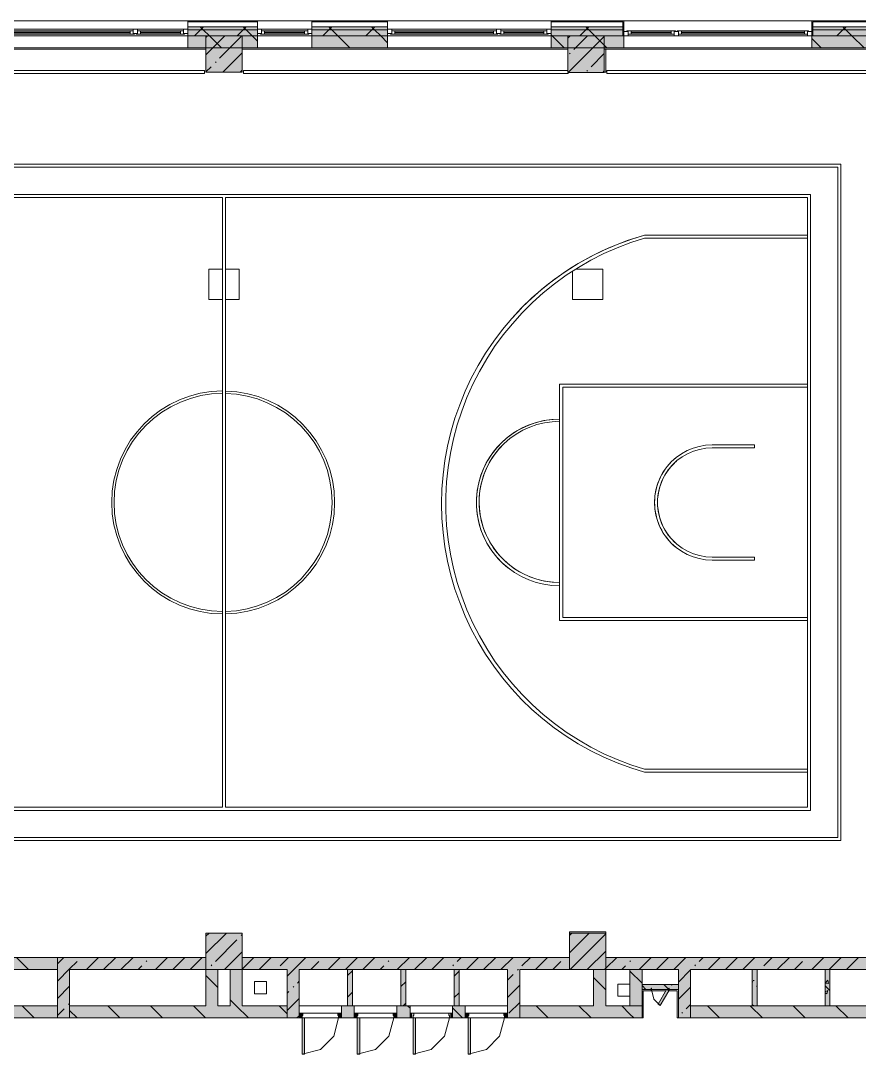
# Model space of a CAD drawing. Header units: millimetres. Extents: x -3817 to 677485, y -22715 to 103890.
# Drawn here: x 10123.5 to 10232.5, y -19522.8 to -19388.5 of the extents above; entities that cross this region are included whole.
import ezdxf

# ---------------------------------------------------------------- set-up
doc = ezdxf.new("R2010")
doc.units = ezdxf.units.MM
doc.layers.add('PDF _Геометрия', color=7, linetype='Continuous', true_color=0x1d1d1d)
doc.layers.add('PDF _Сплошная заливка', color=7, linetype='Continuous', true_color=0xffffff)

msp = doc.modelspace()

# ---------------------------------------------------------------- hatches: boundary and pattern name
at = {"layer": 'PDF _Сплошная заливка', "transparency": 33554559}
h = msp.add_hatch(color=256, dxfattribs=at)
h.paths.add_polyline_path([(10427.88, -19389.71), (10454.69, -19389.71), (10454.69, -19389.31), (10353.83, -19389.31), (10353.83, -19389.71), (10398.66, -19389.71)], flags=0)
h.paths.add_polyline_path([(10334.15, -19389.71), (10334.15, -19389.31), (10322.26, -19389.31), (10322.26, -19389.71), (10325.63, -19389.71)], flags=0)
h.paths.add_polyline_path([(10245.29, -19389.71), (10256.28, -19389.71), (10256.28, -19389.31), (10242.1, -19389.31), (10242.1, -19389.71)], flags=0)
h.paths.add_polyline_path([(10226.51, -19389.71), (10235.02, -19389.71), (10235.02, -19389.31), (10226.51, -19389.31)], flags=0)
h.paths.add_polyline_path([(10267.2, -19389.71), (10305.72, -19389.71), (10305.72, -19389.31), (10263.36, -19389.31), (10263.36, -19389.71)], flags=0)
h.paths.add_polyline_path([(10171.24, -19389.71), (10171.24, -19389.31), (10161.4, -19389.31), (10161.4, -19389.71), (10164.95, -19389.71)], flags=0)
h.paths.add_polyline_path([(10154.31, -19389.71), (10154.31, -19389.31), (10145.26, -19389.31), (10145.26, -19389.71), (10150.35, -19389.71)], flags=0)
h.paths.add_polyline_path([(10192.5, -19389.71), (10201.79, -19389.71), (10201.79, -19389.31), (10192.5, -19389.31)], flags=0)
h.paths.add_polyline_path([(10095.24, -19389.71), (10105.1, -19389.71), (10105.1, -19389.31), (10095.24, -19389.31)], flags=0)
h.paths.add_polyline_path([(10070.83, -19389.71), (10070.83, -19389.31), (10051.95, -19389.31), (10051.95, -19389.71), (10062.71, -19389.71)], flags=0)
h.paths.add_polyline_path([(10112.19, -19389.71), (10120.85, -19389.71), (10120.85, -19389.31), (10112.19, -19389.31)], flags=0)
h = msp.add_hatch(color=256, dxfattribs=at)
h.paths.add_polyline_path([(10453.91, -19390.49), (10453.91, -19389.71), (10353.83, -19389.71), (10353.83, -19390.49), (10427.88, -19390.49)], flags=0)
h.paths.add_polyline_path([(10267.2, -19390.49), (10305.72, -19390.49), (10305.72, -19389.71), (10263.36, -19389.71), (10263.36, -19390.49)], flags=0)
h.paths.add_polyline_path([(10334.15, -19390.49), (10334.15, -19389.71), (10322.26, -19389.71), (10322.26, -19390.49), (10329.42, -19390.49)], flags=0)
h.paths.add_polyline_path([(10242.1, -19390.49), (10256.28, -19390.49), (10256.28, -19389.71), (10242.1, -19389.71)], flags=0)
h.paths.add_polyline_path([(10235.02, -19390.49), (10235.02, -19389.71), (10226.51, -19389.71), (10226.51, -19390.49), (10232.62, -19390.49)], flags=0)
h.paths.add_polyline_path([(10194.17, -19390.49), (10201.79, -19390.49), (10201.79, -19389.71), (10192.5, -19389.71), (10192.5, -19390.49)], flags=0)
h.paths.add_polyline_path([(10145.26, -19390.49), (10154.31, -19390.49), (10154.31, -19389.71), (10145.26, -19389.71)], flags=0)
h.paths.add_polyline_path([(10120.85, -19390.49), (10120.85, -19389.71), (10112.19, -19389.71), (10112.19, -19390.49), (10117.74, -19390.49)], flags=0)
h.paths.add_polyline_path([(10161.4, -19390.49), (10171.24, -19390.49), (10171.24, -19389.71), (10161.4, -19389.71)], flags=0)
h.paths.add_polyline_path([(10105.1, -19390.49), (10105.1, -19389.71), (10095.24, -19389.71), (10095.24, -19390.49)], flags=0)
h.paths.add_polyline_path([(10070.83, -19390.49), (10070.83, -19389.71), (10052.35, -19389.71), (10052.35, -19390.49), (10062.71, -19390.49)], flags=0)
h = msp.add_hatch(color=256, dxfattribs=at)
h.paths.add_polyline_path([(10322.26, -19392.07), (10325.49, -19392.07), (10325.49, -19390.49), (10322.26, -19390.49), (10322.26, -19390.66)], flags=0)
h.paths.add_polyline_path([(10332.1, -19392.07), (10334.15, -19392.07), (10334.15, -19390.49), (10329.42, -19390.49), (10329.42, -19392.07)], flags=0)
h.paths.add_polyline_path([(10384.15, -19392.07), (10384.15, -19390.49), (10360.13, -19390.49), (10360.13, -19392.07), (10384.06, -19392.07)], flags=0)
h.paths.add_polyline_path([(10353.83, -19392.07), (10356.19, -19392.07), (10356.19, -19390.49), (10353.83, -19390.49), (10353.83, -19390.66)], flags=0)
h.paths.add_polyline_path([(10274.51, -19392.07), (10274.78, -19392.07), (10274.78, -19390.49), (10263.36, -19390.49), (10263.36, -19392.07), (10267.2, -19392.07)], flags=0)
h.paths.add_polyline_path([(10278.72, -19392.07), (10300.21, -19392.07), (10300.21, -19390.49), (10278.72, -19390.49), (10278.72, -19390.66)], flags=0)
h.paths.add_polyline_path([(10235.02, -19392.07), (10235.02, -19390.49), (10226.36, -19390.49), (10226.36, -19392.07), (10228.76, -19392.07)], flags=0)
h.paths.add_polyline_path([(10304.15, -19392.07), (10305.72, -19392.07), (10305.72, -19390.49), (10304.15, -19390.49), (10304.15, -19390.66)], flags=0)
h.paths.add_polyline_path([(10246.83, -19392.07), (10256.28, -19392.07), (10256.28, -19390.49), (10246.83, -19390.49), (10246.83, -19390.66)], flags=0)
h.paths.add_polyline_path([(10120.85, -19392.07), (10120.85, -19390.49), (10117.74, -19390.49), (10117.74, -19392.07)], flags=0)
h.paths.add_polyline_path([(10145.26, -19392.07), (10154.31, -19392.07), (10154.31, -19390.49), (10145.26, -19390.49), (10145.26, -19390.66)], flags=0)
h.paths.add_polyline_path([(10164.95, -19392.07), (10171.24, -19392.07), (10171.24, -19390.49), (10161.4, -19390.49), (10161.4, -19392.07)], flags=0)
h.paths.add_polyline_path([(10192.5, -19392.07), (10201.95, -19392.07), (10201.95, -19390.49), (10192.5, -19390.49), (10192.5, -19390.66)], flags=0)
for points in [[(10147.62, -19395.22), (10152.34, -19395.22), (10152.34, -19390.49), (10147.62, -19390.49), (10147.62, -19390.66)], [(10194.66, -19395.24), (10199.39, -19395.24), (10199.39, -19390.51), (10194.66, -19390.51), (10194.66, -19390.66)], [(10128.33, -19518.05), (10129.9, -19518.05), (10129.9, -19510.18), (10128.33, -19510.18), (10128.33, -19516.47)], [(10147.62, -19511.75), (10147.62, -19510.18), (10129.9, -19510.18), (10129.9, -19511.75), (10135.74, -19511.75)], [(10150.77, -19516.47), (10152.34, -19516.47), (10152.34, -19511.75), (10150.77, -19511.75), (10150.77, -19513.93)], [(10158.17, -19518.05), (10159.74, -19518.05), (10159.74, -19511.75), (10158.17, -19511.75), (10158.17, -19517.42)], [(10209.03, -19514.35), (10209.03, -19513.72), (10204.31, -19513.72), (10204.31, -19514.35), (10208.78, -19514.35)]]:
    msp.add_hatch(color=256, dxfattribs=at).paths.add_polyline_path(points)
h = msp.add_hatch(color=256, dxfattribs=at)
h.paths.add_polyline_path([(10099.22, -19511.75), (10100.38, -19511.75), (10100.38, -19510.18), (10089.83, -19510.18), (10089.83, -19511.75), (10094.87, -19511.75)], flags=0)
h.paths.add_polyline_path([(10121.13, -19511.75), (10128.33, -19511.75), (10128.33, -19510.18), (10105.1, -19510.18), (10105.1, -19511.75), (10113.83, -19511.75)], flags=0)
h.paths.add_polyline_path([(10057.86, -19511.75), (10076.91, -19511.75), (10076.91, -19510.18), (10057.86, -19510.18)], flags=0)
h = msp.add_hatch(color=256, dxfattribs=at)
h.paths.add_polyline_path([(10219.27, -19511.75), (10242.1, -19511.75), (10242.1, -19510.18), (10199.59, -19510.18), (10199.59, -19511.75), (10218.64, -19511.75)], flags=0)
h.paths.add_polyline_path([(10186.83, -19511.75), (10194.86, -19511.75), (10194.86, -19510.18), (10152.34, -19510.18), (10152.34, -19511.75), (10180.53, -19511.75)], flags=0)
h = msp.add_hatch(color=256, dxfattribs=at)
h.paths.add_polyline_path([(10202.74, -19518.05), (10202.74, -19516.47), (10188.41, -19516.47), (10188.41, -19518.05), (10194.17, -19518.05)], flags=0)
h.paths.add_polyline_path([(10128.33, -19518.05), (10128.33, -19516.47), (10093.3, -19516.47), (10093.3, -19518.05), (10106.53, -19518.05)], flags=0)
h.paths.add_polyline_path([(10174.15, -19518.05), (10174.15, -19516.47), (10172.42, -19516.47), (10172.42, -19518.05)], flags=0)
h.paths.add_polyline_path([(10129.9, -19518.05), (10158.17, -19518.05), (10158.17, -19516.47), (10129.9, -19516.47)], flags=0)
h.paths.add_polyline_path([(10179.67, -19518.05), (10181.32, -19518.05), (10181.32, -19516.47), (10179.67, -19516.47), (10179.67, -19517.42)], flags=0)
h.paths.add_polyline_path([(10165.26, -19518.05), (10166.91, -19518.05), (10166.91, -19516.47), (10165.26, -19516.47), (10165.26, -19517.42)], flags=0)
at = {"layer": 'PDF _Сплошная заливка', "true_color": 0xfbfbfb, "transparency": 33554559}
for points in [[(10172.26, -19518.05), (10172.42, -19518.05), (10172.42, -19517.42), (10172.22, -19517.42), (10172.22, -19518.05)], [(10179.56, -19518.05), (10179.67, -19518.05), (10179.67, -19517.42), (10179.47, -19517.42), (10179.47, -19518.05)]]:
    msp.add_hatch(color=7, dxfattribs=at).paths.add_polyline_path(points)
at = {"layer": 'PDF _Сплошная заливка', "true_color": 0xe2e2e2, "transparency": 33554559}
h = msp.add_hatch(color=254, dxfattribs=at)
h.paths.add_polyline_path([(10179.27, -19518.05), (10179.47, -19518.05), (10179.47, -19517.42), (10179.19, -19517.42), (10179.27, -19517.73)], flags=0)
h.paths.add_polyline_path([(10174.55, -19518.05), (10174.63, -19517.42), (10174.35, -19517.42), (10174.35, -19518.05)], flags=0)

# ---------------------------------------------------------------- linework, layer by layer
at = {"layer": 'PDF _Геометрия', "color": 7, "lineweight": 9}
for points in [[(10145.26, -19388.53), (10120.85, -19388.53), (10120.85, -19390.49), (10117.74, -19390.49), (10112.19, -19390.49), (10112.19, -19388.53), (10120.85, -19388.53), (10120.85, -19390.49), (10120.85, -19392.07), (10145.26, -19392.07), (10145.26, -19390.49)], [(10138.96, -19388.53), (10135.02, -19388.53)], [(10145.26, -19388.53), (10141.32, -19388.53)], [(10161.4, -19388.53), (10154.31, -19388.53), (10154.31, -19390.49), (10145.26, -19390.49), (10145.26, -19388.53), (10154.31, -19388.53), (10154.31, -19390.49), (10154.31, -19392.07), (10161.4, -19392.07), (10161.4, -19390.49), (10161.4, -19388.53), (10171.24, -19388.53), (10171.24, -19390.49), (10161.4, -19390.49)], [(10162.58, -19388.53), (10158.64, -19388.53)], [(10168.88, -19388.53), (10164.94, -19388.53)], [(10186.55, -19388.53), (10182.62, -19388.53)], [(10193.64, -19388.53), (10188.92, -19388.53)], [(10201.95, -19392.07), (10226.36, -19392.07), (10226.36, -19390.49), (10226.36, -19388.53), (10201.95, -19388.53), (10201.95, -19390.49), (10201.95, -19392.07), (10192.5, -19392.07), (10192.5, -19390.49), (10194.9, -19390.49), (10201.79, -19390.49), (10201.95, -19390.49)], [(10211.4, -19388.53), (10207.46, -19388.53)], [(10217.7, -19388.53), (10213.76, -19388.53)], [(10223.99, -19388.53), (10220.06, -19388.53)], [(10235.02, -19392.07), (10235.02, -19390.49), (10235.02, -19388.53), (10226.36, -19388.53), (10226.36, -19390.49), (10226.51, -19390.49), (10228.76, -19390.49), (10235.02, -19390.49), (10235.02, -19392.07), (10226.36, -19392.07), (10226.36, -19390.49), (10226.51, -19390.49), (10232.62, -19390.49), (10235.02, -19390.49), (10235.02, -19388.53), (10242.1, -19388.53), (10242.1, -19390.49), (10242.1, -19392.07)], [(10230.29, -19388.53), (10226.36, -19388.53)], [(10121.24, -19390.26), (10138.33, -19390.26), (10138.33, -19390.18), (10138.17, -19390.18), (10138.17, -19389.86), (10121.4, -19389.86), (10121.4, -19390.18), (10121.24, -19390.18)], [(10138.72, -19389.63), (10138.72, -19390.18), (10138.17, -19390.18), (10138.17, -19389.63)], [(10138.57, -19390.26), (10144.86, -19390.26), (10144.86, -19390.18), (10144.71, -19390.18), (10144.71, -19389.86), (10138.72, -19389.86), (10138.72, -19390.18), (10138.57, -19390.18)], [(10145.26, -19389.63), (10145.26, -19390.18), (10144.71, -19390.18), (10144.71, -19389.63)], [(10145.26, -19390.49), (10145.26, -19392.07), (10154.31, -19392.07), (10154.31, -19390.49)], [(10152.34, -19395.22), (10152.34, -19390.49), (10147.62, -19390.49), (10147.62, -19395.22)], [(10154.86, -19389.63), (10154.86, -19390.18), (10154.31, -19390.18), (10154.31, -19389.63)], [(10154.7, -19390.26), (10161, -19390.26), (10161, -19390.18), (10160.85, -19390.18), (10160.85, -19389.86), (10154.86, -19389.86), (10154.86, -19390.18), (10154.7, -19390.18)], [(10161.4, -19389.63), (10161.4, -19390.18), (10160.85, -19390.18), (10160.85, -19389.63)], [(10161.4, -19390.49), (10161.4, -19392.07), (10171.24, -19392.07), (10171.24, -19390.49)], [(10171.79, -19389.63), (10171.79, -19390.18), (10171.24, -19390.18), (10171.24, -19389.63)], [(10171.63, -19390.26), (10185.57, -19390.26), (10185.57, -19390.18), (10185.41, -19390.18), (10185.41, -19389.86), (10171.79, -19389.86), (10171.79, -19390.18), (10171.63, -19390.18)], [(10185.96, -19389.63), (10185.96, -19390.18), (10185.41, -19390.18), (10185.41, -19389.63)], [(10185.81, -19390.26), (10192.11, -19390.26), (10192.11, -19390.18), (10191.95, -19390.18), (10191.95, -19389.86), (10185.96, -19389.86), (10185.96, -19390.18), (10185.81, -19390.18)], [(10192.5, -19389.63), (10192.5, -19390.18), (10191.95, -19390.18), (10191.95, -19389.63)], [(10199.39, -19395.24), (10199.39, -19390.51), (10194.66, -19390.51), (10194.66, -19395.24)], [(10201.95, -19390.49), (10201.95, -19389.94), (10202.5, -19389.94), (10202.5, -19390.49)], [(10226.36, -19390.49), (10201.95, -19390.49)], [(10208.64, -19389.86), (10202.34, -19389.86), (10202.34, -19389.94), (10202.5, -19389.94), (10202.5, -19390.26), (10208.48, -19390.26), (10208.48, -19389.94), (10208.64, -19389.94)], [(10208.48, -19390.49), (10208.48, -19389.94), (10209.03, -19389.94), (10209.03, -19390.49)], [(10225.96, -19389.86), (10208.88, -19389.86), (10208.88, -19389.94), (10209.03, -19389.94), (10209.03, -19390.26), (10225.81, -19390.26), (10225.81, -19389.94), (10225.96, -19389.94)], [(10225.81, -19390.49), (10225.81, -19389.94), (10226.36, -19389.94), (10226.36, -19390.49)], [(10152.34, -19507.03), (10147.62, -19507.03), (10147.62, -19511.75), (10152.34, -19511.75)], [(10199.59, -19507.03), (10194.86, -19507.03), (10194.86, -19511.75), (10199.59, -19511.75)], [(10105.1, -19511.75), (10128.33, -19511.75), (10128.33, -19510.18), (10105.1, -19510.18)], [(10147.62, -19511.75), (10147.62, -19516.47), (10129.9, -19516.47), (10129.9, -19511.75)], [(10166.04, -19511.75), (10166.04, -19516.47), (10165.26, -19516.47), (10165.26, -19518.05), (10166.91, -19518.05), (10166.91, -19516.47), (10166.67, -19516.47), (10166.67, -19511.75)], [(10172.97, -19511.75), (10172.97, -19516.47), (10172.42, -19516.47), (10172.42, -19518.05), (10174.15, -19518.05), (10174.15, -19516.47), (10173.6, -19516.47), (10173.6, -19511.75)], [(10179.9, -19511.75), (10179.9, -19516.47), (10179.67, -19516.47), (10179.67, -19518.05), (10181.32, -19518.05), (10181.32, -19516.47), (10180.53, -19516.47), (10180.53, -19511.75)], [(10202.74, -19511.75), (10202.74, -19516.47), (10204.31, -19516.47), (10204.31, -19511.75)], [(10202.74, -19511.97), (10204.31, -19513.55)]]:
    msp.add_lwpolyline(points, close=True, dxfattribs=at)
for points in [[(10132.66, -19388.53), (10128.72, -19388.53), (10132.66, -19388.53)], [(10154.31, -19388.68), (10145.26, -19388.68)], [(10154.31, -19389.31), (10145.26, -19389.31)], [(10146.12, -19390.49), (10146.91, -19389.71), (10147.3, -19389.31)], [(10149.64, -19392.07), (10148.07, -19390.49), (10147.28, -19389.71), (10146.89, -19389.31)], [(10151.69, -19390.49), (10152.48, -19389.71), (10152.87, -19389.31)], [(10156.28, -19388.53), (10152.34, -19388.53), (10156.28, -19388.53)], [(10154.31, -19391.17), (10153.64, -19390.49), (10152.85, -19389.71), (10152.46, -19389.31)], [(10171.24, -19388.68), (10161.4, -19388.68)], [(10171.24, -19389.31), (10161.4, -19389.31)], [(10162.83, -19390.49), (10163.61, -19389.71), (10164.01, -19389.31)], [(10166.35, -19392.07), (10164.77, -19390.49), (10163.99, -19389.71), (10163.59, -19389.31)], [(10168.39, -19390.49), (10169.18, -19389.71), (10169.57, -19389.31)], [(10171.24, -19391.39), (10170.34, -19390.49), (10169.55, -19389.71), (10169.16, -19389.31)], [(10192.5, -19389.71), (10199.55, -19389.71), (10201.79, -19389.71), (10201.79, -19390.49), (10201.95, -19390.49), (10201.95, -19388.53), (10192.5, -19388.53), (10192.5, -19390.49), (10192.5, -19392.07), (10171.24, -19392.07), (10171.24, -19390.49), (10171.24, -19388.53), (10192.5, -19388.53), (10192.5, -19390.49), (10199.55, -19390.49), (10201.79, -19390.49)], [(10180.26, -19388.53), (10175.53, -19388.53), (10180.26, -19388.53)], [(10201.79, -19389.71), (10201.79, -19389.31), (10201.79, -19388.68), (10199.55, -19388.68), (10192.5, -19388.68)], [(10201.79, -19389.31), (10199.55, -19389.31), (10192.5, -19389.31)], [(10196.23, -19390.49), (10197.02, -19389.71), (10197.41, -19389.31)], [(10199.75, -19392.07), (10198.18, -19390.49), (10197.39, -19389.71), (10197, -19389.31)], [(10205.1, -19388.53), (10201.95, -19388.53), (10205.1, -19388.53)], [(10235.02, -19388.68), (10232.62, -19388.68), (10226.51, -19388.68), (10226.51, -19389.31), (10226.51, -19389.71), (10226.51, -19390.49)], [(10235.02, -19389.31), (10232.62, -19389.31), (10226.51, -19389.31)], [(10229.64, -19390.49), (10230.42, -19389.71), (10230.82, -19389.31)], [(10233.16, -19392.07), (10231.58, -19390.49), (10230.8, -19389.71), (10230.4, -19389.31)], [(10145.26, -19389.63), (10120.85, -19389.63)], [(10120.85, -19390.49), (10145.26, -19390.49)], [(10138.33, -19390.26), (10121.24, -19390.26)], [(10121.79, -19390.02), (10137.78, -19390.02)], [(10137.78, -19390.1), (10121.79, -19390.1)], [(10137.78, -19390.26), (10137.78, -19389.86)], [(10138.17, -19390.18), (10138.72, -19390.18)], [(10144.86, -19390.26), (10138.57, -19390.26)], [(10139.12, -19390.26), (10139.12, -19389.86)], [(10139.12, -19390.02), (10144.31, -19390.02)], [(10144.31, -19390.1), (10139.12, -19390.1)], [(10144.31, -19390.26), (10144.31, -19389.86)], [(10144.71, -19390.18), (10145.26, -19390.18)], [(10154.31, -19389.71), (10145.26, -19389.71)], [(10147.62, -19392.95), (10150.07, -19390.49)], [(10147.62, -19390.7), (10147.83, -19390.49)], [(10149.41, -19393.41), (10152.21, -19390.6)], [(10161.4, -19389.63), (10154.31, -19389.63)], [(10154.31, -19390.18), (10154.86, -19390.18)], [(10154.31, -19390.49), (10161.4, -19390.49)], [(10161, -19390.26), (10154.7, -19390.26)], [(10155.26, -19390.26), (10155.26, -19389.86)], [(10155.26, -19390.02), (10160.45, -19390.02)], [(10160.45, -19390.1), (10155.26, -19390.1)], [(10160.45, -19390.26), (10160.45, -19389.86)], [(10160.85, -19390.18), (10161.4, -19390.18)], [(10171.24, -19389.71), (10161.4, -19389.71)], [(10192.5, -19389.63), (10171.24, -19389.63)], [(10171.24, -19390.18), (10171.79, -19390.18)], [(10171.24, -19390.49), (10192.5, -19390.49)], [(10185.57, -19390.26), (10171.63, -19390.26)], [(10172.19, -19390.26), (10172.19, -19389.86)], [(10172.19, -19390.02), (10185.02, -19390.02)], [(10185.02, -19390.1), (10172.19, -19390.1)], [(10185.02, -19390.26), (10185.02, -19389.86)], [(10185.41, -19390.18), (10185.96, -19390.18)], [(10192.11, -19390.26), (10185.81, -19390.26)], [(10186.36, -19390.26), (10186.36, -19389.86)], [(10186.36, -19390.02), (10191.55, -19390.02)], [(10191.55, -19390.1), (10186.36, -19390.1)], [(10191.55, -19390.26), (10191.55, -19389.86)], [(10191.95, -19390.18), (10192.5, -19390.18)], [(10194.19, -19392.07), (10192.61, -19390.49), (10192.5, -19390.38)], [(10194.66, -19390.8), (10194.95, -19390.51)], [(10194.72, -19395.24), (10199.39, -19390.57)], [(10195.43, -19392.28), (10197.2, -19390.51)], [(10235.02, -19390.49), (10241.95, -19390.49), (10241.95, -19392.23), (10199.75, -19392.23), (10199.74, -19392.23), (10199.39, -19392.23)], [(10202.5, -19389.94), (10201.95, -19389.94)], [(10202.34, -19389.86), (10208.64, -19389.86)], [(10202.89, -19389.86), (10202.89, -19390.26)], [(10202.89, -19390.02), (10208.09, -19390.02)], [(10208.09, -19390.1), (10202.89, -19390.1)], [(10208.09, -19389.86), (10208.09, -19390.26)], [(10209.03, -19389.94), (10208.48, -19389.94)], [(10208.88, -19389.86), (10225.96, -19389.86)], [(10209.43, -19389.86), (10209.43, -19390.26)], [(10209.43, -19390.02), (10225.41, -19390.02)], [(10225.41, -19390.1), (10209.43, -19390.1)], [(10225.41, -19389.86), (10225.41, -19390.26)], [(10226.36, -19389.94), (10225.81, -19389.94)], [(10235.02, -19389.71), (10232.62, -19389.71), (10226.51, -19389.71)], [(10227.59, -19392.07), (10226.36, -19390.83)], [(10147.62, -19392.23), (10147.46, -19392.23), (10105.27, -19392.23), (10105.26, -19392.23), (10105.1, -19392.23)], [(10149.84, -19395.22), (10152.34, -19392.72)], [(10194.66, -19392.23), (10170.02, -19392.23), (10152.51, -19392.23), (10152.5, -19392.23), (10152.34, -19392.23)], [(10194.87, -19392.84), (10194.96, -19392.75)], [(10197.68, -19394.53), (10199.39, -19392.81)], [(10147.62, -19395.19), (10148.29, -19394.53)], [(10148.85, -19393.97), (10148.94, -19393.87)], [(10105.27, -19394.99), (10147.45, -19394.99), (10105.27, -19394.99)], [(10105.27, -19395.38), (10147.45, -19395.38), (10105.27, -19395.38)], [(10147.45, -19394.99), (10147.45, -19395.38), (10147.45, -19394.99)], [(10152.09, -19395.22), (10152.34, -19394.96)], [(10152.5, -19394.99), (10194.66, -19394.99), (10152.5, -19394.99)], [(10152.5, -19395.38), (10152.5, -19394.99), (10152.5, -19395.38)], [(10152.5, -19395.38), (10194.7, -19395.38), (10152.5, -19395.38)], [(10194.7, -19395.38), (10194.7, -19395.24), (10194.7, -19395.38)], [(10197.11, -19395.09), (10197.21, -19395)], [(10199.21, -19395.24), (10199.39, -19395.06)], [(10199.75, -19394.99), (10242.1, -19394.99), (10199.75, -19394.99)], [(10199.75, -19395.38), (10199.75, -19394.99), (10199.75, -19395.38)], [(10199.75, -19395.38), (10242.11, -19395.38), (10199.75, -19395.38)], [(10149.8, -19424.75), (10148.01, -19424.75), (10148.01, -19420.81), (10149.8, -19420.81)], [(10150.19, -19420.81), (10151.95, -19420.81), (10151.95, -19424.75), (10150.19, -19424.75)], [(10195.66, -19420.81), (10199.19, -19420.81), (10199.19, -19424.75), (10195.26, -19424.75), (10195.26, -19421.07)], [(10246.83, -19501.51), (10246.83, -19498.36), (10246.83, -19496.79), (10261.67, -19496.79), (10261.67, -19498.36), (10261.67, -19510.18), (10262.53, -19510.18), (10262.53, -19511.75), (10261.67, -19511.75), (10260.1, -19511.75), (10246.83, -19511.75), (10246.83, -19518.05), (10245.25, -19518.05), (10210.61, -19518.05), (10209.03, -19518.05), (10209.03, -19516.47), (10209.03, -19514.35), (10204.31, -19514.35), (10204.31, -19513.72), (10204.31, -19511.75)], [(10147.62, -19509.69), (10150.28, -19507.03)], [(10147.62, -19507.44), (10148.04, -19507.03)], [(10152.21, -19507.34), (10152.31, -19507.25)], [(10194.86, -19507.35), (10195.18, -19507.03)], [(10194.87, -19509.58), (10197.43, -19507.03)], [(10194.95, -19511.75), (10199.59, -19507.11)], [(10148.85, -19510.71), (10151.65, -19507.9)], [(10150.05, -19511.75), (10152.34, -19509.45)], [(10197.19, -19511.75), (10199.59, -19509.36)], [(10147.62, -19510.18), (10129.9, -19510.18), (10128.33, -19510.18), (10128.33, -19516.47), (10094.87, -19516.47), (10094.87, -19511.75), (10100.38, -19511.75), (10100.38, -19510.18), (10089.83, -19510.18), (10089.83, -19511.75), (10093.3, -19511.75), (10093.3, -19516.47), (10093.3, -19518.05), (10128.33, -19518.05), (10129.9, -19518.05), (10158.17, -19518.05), (10159.74, -19518.05), (10159.74, -19516.47), (10165.26, -19516.47), (10165.26, -19517.42)], [(10124.57, -19511.75), (10122.99, -19510.18)], [(10128.33, -19511.02), (10129.17, -19510.18)], [(10128.33, -19513.26), (10129.9, -19511.69), (10130.89, -19510.71)], [(10132.09, -19511.75), (10133.66, -19510.18)], [(10134.33, -19511.75), (10135.91, -19510.18)], [(10136.58, -19511.75), (10138.15, -19510.18)], [(10138.82, -19511.75), (10139.31, -19511.27)], [(10139.87, -19510.71), (10139.96, -19510.61)], [(10141.07, -19511.75), (10142.64, -19510.18)], [(10143.31, -19511.75), (10144.89, -19510.18)], [(10145.56, -19511.75), (10147.13, -19510.18)], [(10148.29, -19511.27), (10148.38, -19511.17)], [(10152.29, -19511.75), (10152.34, -19511.7), (10153.87, -19510.18)], [(10181.32, -19517.42), (10181.32, -19516.47), (10186.83, -19516.47), (10186.83, -19518.05), (10188.41, -19518.05), (10202.74, -19518.05), (10204.31, -19518.05), (10204.31, -19514.35), (10204.31, -19513.72), (10209.03, -19513.72), (10209.03, -19511.75), (10204.31, -19511.75), (10202.74, -19511.75), (10202.74, -19516.47), (10199.59, -19516.47), (10199.59, -19511.75), (10198.01, -19511.75), (10198.01, -19516.47), (10188.41, -19516.47), (10188.41, -19511.75), (10194.86, -19511.75), (10194.86, -19510.18), (10152.34, -19510.18), (10152.34, -19511.75), (10158.17, -19511.75), (10158.17, -19516.47), (10152.34, -19516.47), (10152.34, -19510.96)], [(10154.54, -19511.75), (10156.11, -19510.18)], [(10157.27, -19511.27), (10158.36, -19510.18)], [(10158.17, -19512.61), (10159.03, -19511.75), (10160.6, -19510.18)], [(10161.27, -19511.75), (10162.32, -19510.71)], [(10163.52, -19511.75), (10165.09, -19510.18)], [(10165.76, -19511.75), (10167.34, -19510.18)], [(10168.01, -19511.75), (10169.58, -19510.18)], [(10170.25, -19511.75), (10170.74, -19511.27)], [(10171.3, -19510.71), (10171.39, -19510.61)], [(10172.5, -19511.75), (10174.07, -19510.18)], [(10174.74, -19511.75), (10176.32, -19510.18)], [(10176.99, -19511.75), (10178.56, -19510.18)], [(10179.72, -19511.27), (10179.81, -19511.17)], [(10180.28, -19510.71), (10180.81, -19510.18)], [(10181.48, -19511.75), (10183.05, -19510.18)], [(10183.72, -19511.75), (10185.3, -19510.18)], [(10185.97, -19511.75), (10187.54, -19510.18)], [(10188.7, -19511.27), (10189.79, -19510.18)], [(10190.46, -19511.75), (10192.03, -19510.18)], [(10192.7, -19511.75), (10193.75, -19510.71)], [(10199.44, -19511.75), (10199.59, -19511.6), (10201.01, -19510.18)], [(10228.72, -19511.75), (10242.1, -19511.75), (10242.1, -19510.18), (10199.59, -19510.18), (10199.59, -19511.75), (10202.74, -19511.75)], [(10201.68, -19511.75), (10202.17, -19511.27)], [(10202.73, -19510.71), (10202.82, -19510.61)], [(10203.93, -19511.75), (10205.5, -19510.18)], [(10206.17, -19511.75), (10207.75, -19510.18)], [(10208.42, -19511.75), (10209.99, -19510.18)], [(10211.15, -19511.27), (10211.24, -19511.17)], [(10211.71, -19510.71), (10212.24, -19510.18)], [(10212.91, -19511.75), (10214.48, -19510.18)], [(10215.15, -19511.75), (10216.73, -19510.18)], [(10217.4, -19511.75), (10218.97, -19510.18)], [(10220.13, -19511.27), (10221.22, -19510.18)], [(10221.89, -19511.75), (10223.46, -19510.18)], [(10224.13, -19511.75), (10225.18, -19510.71)], [(10226.38, -19511.75), (10227.95, -19510.18)], [(10228.62, -19511.75), (10230.2, -19510.18)], [(10230.87, -19511.75), (10232.44, -19510.18)], [(10150.77, -19511.75), (10150.77, -19516.47), (10149.19, -19516.47), (10149.19, -19511.75), (10147.62, -19511.75)], [(10149.19, -19514.1), (10147.62, -19512.53)], [(10156.78, -19511.75), (10156.8, -19511.74)], [(10166.04, -19511.75), (10159.74, -19511.75), (10159.74, -19516.47), (10159.74, -19517.42)], [(10166.04, -19512.55), (10166.67, -19511.92)], [(10166.67, -19511.75), (10172.97, -19511.75)], [(10173.6, -19511.75), (10179.9, -19511.75)], [(10179.9, -19512.61), (10180.53, -19511.98)], [(10180.53, -19511.75), (10186.83, -19511.75), (10186.83, -19516.47), (10186.83, -19517.42)], [(10186.83, -19513.13), (10187.57, -19512.39)], [(10188.13, -19511.83), (10188.21, -19511.75), (10188.23, -19511.74)], [(10199.59, -19514.39), (10198.01, -19512.81)], [(10209.03, -19513.38), (10210.58, -19511.83)], [(10228.09, -19511.75), (10228.09, -19516.47), (10219.27, -19516.47), (10219.27, -19511.75), (10218.64, -19511.75), (10210.61, -19511.75), (10210.61, -19516.47), (10218.64, -19516.47), (10218.64, -19511.75)], [(10245.25, -19511.75), (10245.25, -19516.47), (10228.72, -19516.47), (10228.72, -19511.75), (10228.09, -19511.75), (10219.27, -19511.75)], [(10219.64, -19511.75), (10219.66, -19511.74)], [(10128.33, -19515.51), (10129.9, -19513.94)], [(10158.95, -19514.07), (10159.04, -19513.98)], [(10159.51, -19513.51), (10159.74, -19513.28)], [(10172.97, -19513.98), (10173.6, -19513.35)], [(10186.83, -19515.38), (10188.41, -19513.8)], [(10202.74, -19515.24), (10202.74, -19513.66)], [(10209.03, -19514.35), (10209.03, -19513.72)], [(10209.03, -19515.62), (10210.61, -19514.05)], [(10158.17, -19514.85), (10158.39, -19514.63)], [(10166.04, -19515.34), (10166.67, -19514.71)], [(10179.9, -19515.4), (10180.53, -19514.77)], [(10125.3, -19518.05), (10123.73, -19516.47)], [(10128.33, -19516.47), (10128.33, -19518.05), (10129.9, -19518.05), (10129.9, -19516.47)], [(10129.76, -19516.32), (10129.86, -19516.23)], [(10136.44, -19518.05), (10134.86, -19516.47)], [(10142, -19518.05), (10140.43, -19516.47)], [(10147.57, -19518.05), (10146, -19516.47)], [(10153.14, -19518.05), (10151.56, -19516.47), (10150.77, -19515.68)], [(10158.17, -19517.51), (10157.13, -19516.47)], [(10158.17, -19517.1), (10159.74, -19515.52)], [(10158.17, -19518.05), (10158.17, -19516.47)], [(10166.04, -19516.47), (10166.67, -19516.47)], [(10166.91, -19517.42), (10166.91, -19516.47), (10172.42, -19516.47), (10172.42, -19517.42)], [(10172.97, -19516.47), (10173.6, -19516.47)], [(10173.25, -19516.47), (10173.6, -19516.13)], [(10174.15, -19516.79), (10173.83, -19516.47)], [(10174.15, -19517.42), (10174.15, -19516.47), (10179.67, -19516.47), (10179.67, -19517.42)], [(10180.98, -19518.05), (10179.67, -19516.74)], [(10179.9, -19516.47), (10180.53, -19516.47)], [(10187.01, -19517.44), (10188.41, -19516.05)], [(10188.41, -19518.05), (10188.41, -19516.47)], [(10192.11, -19518.05), (10190.54, -19516.47)], [(10197.68, -19518.05), (10196.1, -19516.47)], [(10203.25, -19518.05), (10202.74, -19517.54), (10201.67, -19516.47)], [(10210.02, -19516.88), (10210.61, -19516.29)], [(10210.61, -19518.05), (10210.61, -19516.47)], [(10214.38, -19518.05), (10212.81, -19516.47)], [(10219.95, -19518.05), (10218.37, -19516.47)], [(10218.64, -19516.47), (10219.27, -19516.47)], [(10225.52, -19518.05), (10223.94, -19516.47)], [(10228.09, -19516.47), (10228.72, -19516.47)], [(10231.08, -19518.05), (10229.51, -19516.47)], [(10128.33, -19517.75), (10129.2, -19516.88)], [(10130.87, -19518.05), (10129.9, -19517.08)], [(10159.46, -19518.05), (10159.74, -19517.77)], [(10165.26, -19518.05), (10160.45, -19518.05)], [(10172.42, -19518.05), (10167.62, -19518.05)], [(10179.27, -19518.05), (10174.86, -19518.05)], [(10179.67, -19518.05), (10179.56, -19518.05)], [(10186.83, -19518.05), (10182.03, -19518.05)], [(10209.46, -19517.44), (10209.55, -19517.35)]]:
    msp.add_lwpolyline(points, dxfattribs=at)
at = {"layer": 'PDF _Геометрия', "color": 253, "lineweight": 9, "true_color": 0xaaaaaa}
for points in [[(10194.66, -19392.23), (10152.34, -19392.23), (10152.34, -19395.22), (10147.62, -19395.22), (10147.62, -19392.23), (10105.1, -19392.23), (10105.1, -19395.22), (10100.38, -19395.22), (10100.38, -19392.23), (10057.86, -19392.23), (10057.86, -19395.22)], [(10242.1, -19394.99), (10242.1, -19392.23), (10199.59, -19392.23)], [(10074.19, -19490.69), (10149.8, -19490.69), (10149.8, -19411.51), (10074.19, -19411.51)], [(10105.1, -19510.18), (10147.62, -19510.18), (10147.62, -19507.03), (10152.34, -19507.03), (10152.34, -19510.18), (10194.86, -19510.18), (10194.86, -19506.87), (10199.59, -19506.87), (10199.59, -19510.18), (10242.1, -19510.18), (10242.1, -19507.03)], [(10199.59, -19507.03), (10199.59, -19506.87), (10194.86, -19506.87), (10194.86, -19507.03)], [(10159.74, -19518.05), (10093.3, -19518.05), (10093.3, -19511.75)], [(10246.83, -19513.93), (10246.83, -19518.05), (10208.87, -19518.05), (10208.87, -19514.51), (10207.75, -19514.51), (10208.87, -19514.51), (10208.87, -19518.05), (10209.03, -19518.05)], [(10181.71, -19518.05), (10186.52, -19518.05), (10182.03, -19518.05), (10204.47, -19518.05), (10204.47, -19514.51), (10207.41, -19514.51), (10204.47, -19514.51), (10204.47, -19518.05), (10204.31, -19518.05)], [(10205.56, -19514.51), (10205.86, -19515.62), (10206.66, -19516.42)], [(10160.06, -19517.42), (10164.94, -19517.42), (10160.06, -19517.42)], [(10164.86, -19518.05), (10164.23, -19520.41), (10162.5, -19522.14), (10160.14, -19522.77)], [(10160.14, -19518.05), (10164.94, -19518.05), (10160.45, -19518.05), (10164.95, -19518.05)], [(10166.91, -19518.05), (10165.26, -19518.05)], [(10167.22, -19517.42), (10172.11, -19517.42), (10167.22, -19517.42)], [(10172.03, -19518.05), (10171.39, -19520.41), (10169.67, -19522.14), (10167.3, -19522.77)], [(10167.3, -19518.05), (10172.11, -19518.05), (10167.62, -19518.05), (10172.26, -19518.05)], [(10174.15, -19518.05), (10172.42, -19518.05)], [(10174.47, -19517.42), (10179.35, -19517.42), (10174.47, -19517.42)], [(10174.55, -19518.05), (10179.27, -19518.05), (10174.86, -19518.05), (10179.27, -19518.05), (10178.64, -19520.41), (10176.91, -19522.14), (10174.55, -19522.77)], [(10181.32, -19518.05), (10179.67, -19518.05)], [(10181.63, -19517.42), (10186.52, -19517.42), (10181.63, -19517.42)], [(10186.44, -19518.05), (10185.8, -19520.41), (10184.07, -19522.14), (10181.71, -19522.77)]]:
    msp.add_lwpolyline(points, dxfattribs=at)
for points in [[(10199.39, -19395.22), (10199.59, -19395.22), (10199.59, -19392.23), (10199.59, -19395.22)], [(10230.14, -19407.18), (10230.14, -19495.02), (10069.86, -19495.02), (10069.86, -19407.18)], [(10230.14, -19407.18), (10069.86, -19407.18), (10069.86, -19495.02), (10230.14, -19495.02)], [(10229.74, -19407.57), (10070.25, -19407.57), (10070.25, -19494.63), (10229.74, -19494.63)], [(10229.74, -19407.57), (10229.74, -19494.63), (10070.25, -19494.63), (10070.25, -19407.57)], [(10226.2, -19411.11), (10226.2, -19491.09), (10073.79, -19491.09), (10073.79, -19411.11), (10226.2, -19411.11), (10073.79, -19411.11), (10073.79, -19491.09), (10226.2, -19491.09)], [(10149.8, -19411.51), (10149.8, -19490.69), (10074.19, -19490.69), (10074.19, -19411.51)], [(10150.19, -19490.69), (10150.19, -19411.51), (10225.81, -19411.51), (10225.81, -19490.69)], [(10204.63, -19416.38), (10202.83, -19416.94), (10201.07, -19417.59), (10199.35, -19418.33), (10197.66, -19419.15), (10196.02, -19420.07), (10194.43, -19421.07), (10192.9, -19422.15), (10191.42, -19423.31), (10190, -19424.54), (10188.65, -19425.84), (10187.37, -19427.21), (10186.17, -19428.65), (10185.03, -19430.15), (10183.98, -19431.7), (10183.01, -19433.31), (10182.12, -19434.96), (10181.32, -19436.66), (10180.61, -19438.4), (10179.99, -19440.17), (10179.46, -19441.97), (10179.03, -19443.8), (10178.69, -19445.65), (10178.45, -19447.51), (10178.3, -19449.38), (10178.25, -19451.26), (10178.3, -19453.13), (10178.45, -19455.01), (10178.69, -19456.87), (10179.03, -19458.71), (10179.46, -19460.54), (10179.99, -19462.34), (10180.61, -19464.11), (10181.32, -19465.85), (10182.12, -19467.55), (10183.01, -19469.21), (10183.98, -19470.81), (10185.03, -19472.37), (10186.17, -19473.86), (10187.37, -19475.3), (10188.65, -19476.67), (10190, -19477.98), (10191.42, -19479.21), (10192.9, -19480.37), (10194.43, -19481.45), (10196.02, -19482.45), (10197.66, -19483.36), (10199.35, -19484.19), (10201.07, -19484.93), (10202.83, -19485.58), (10204.63, -19486.14), (10225.81, -19486.14), (10225.81, -19485.74), (10204.63, -19485.74), (10202.83, -19485.17), (10201.07, -19484.5), (10199.35, -19483.73), (10197.66, -19482.88), (10196.03, -19481.94), (10194.45, -19480.92), (10192.92, -19479.81), (10191.45, -19478.63), (10190.05, -19477.37), (10188.71, -19476.04), (10187.45, -19474.64), (10186.26, -19473.18), (10185.15, -19471.65), (10184.12, -19470.07), (10183.17, -19468.44), (10182.32, -19466.76), (10181.55, -19465.04), (10180.87, -19463.28), (10180.29, -19461.49), (10179.8, -19459.67), (10179.4, -19457.82), (10179.11, -19455.96), (10178.91, -19454.08), (10178.81, -19452.2), (10178.81, -19450.31), (10178.91, -19448.43), (10179.11, -19446.56), (10179.4, -19444.69), (10179.8, -19442.85), (10180.29, -19441.03), (10180.87, -19439.24), (10181.55, -19437.48), (10182.32, -19435.75), (10183.17, -19434.08), (10184.12, -19432.44), (10185.15, -19430.86), (10186.26, -19429.34), (10187.45, -19427.88), (10188.71, -19426.48), (10190.05, -19425.15), (10191.45, -19423.89), (10192.92, -19422.7), (10194.45, -19421.6), (10196.03, -19420.57), (10197.66, -19419.63), (10199.35, -19418.78), (10201.07, -19418.02), (10202.83, -19417.35), (10204.63, -19416.77), (10225.81, -19416.77), (10225.81, -19416.38)], [(10193.6, -19435.75), (10193.6, -19466.45), (10225.81, -19466.45), (10225.81, -19466.06), (10194, -19466.06), (10194, -19436.14), (10225.81, -19436.14), (10225.81, -19435.75)], [(10225.81, -19466.06), (10225.81, -19436.14), (10194, -19436.14), (10194, -19466.06)], [(10193.6, -19461.93), (10193.6, -19461.5), (10192.61, -19461.45), (10191.62, -19461.31), (10190.65, -19461.08), (10189.71, -19460.75), (10188.81, -19460.34), (10187.94, -19459.84), (10187.13, -19459.26), (10186.38, -19458.61), (10185.69, -19457.89), (10185.07, -19457.1), (10184.54, -19456.27), (10184.08, -19455.38), (10183.71, -19454.46), (10183.43, -19453.5), (10183.24, -19452.52), (10183.14, -19451.53), (10183.14, -19450.53), (10183.24, -19449.54), (10183.43, -19448.56), (10183.71, -19447.61), (10184.08, -19446.68), (10184.54, -19445.79), (10185.07, -19444.96), (10185.69, -19444.17), (10186.38, -19443.45), (10187.13, -19442.8), (10187.94, -19442.22), (10188.81, -19441.72), (10189.71, -19441.31), (10190.65, -19440.98), (10191.62, -19440.75), (10192.61, -19440.61), (10193.6, -19440.56), (10193.6, -19440.27), (10192.58, -19440.32), (10191.56, -19440.47), (10190.55, -19440.71), (10189.58, -19441.05), (10188.64, -19441.48), (10187.75, -19441.99), (10186.91, -19442.59), (10186.13, -19443.26), (10185.42, -19444.01), (10184.79, -19444.82), (10184.23, -19445.69), (10183.76, -19446.6), (10183.37, -19447.56), (10183.08, -19448.55), (10182.89, -19449.56), (10182.79, -19450.59), (10182.79, -19451.62), (10182.89, -19452.64), (10183.08, -19453.65), (10183.37, -19454.64), (10183.76, -19455.6), (10184.23, -19456.51), (10184.79, -19457.38), (10185.42, -19458.19), (10186.13, -19458.94), (10186.91, -19459.61), (10187.75, -19460.21), (10188.64, -19460.72), (10189.58, -19461.15), (10190.55, -19461.49), (10191.56, -19461.73), (10192.58, -19461.88)], [(10218.92, -19443.62), (10213.4, -19443.62), (10212.57, -19443.67), (10211.74, -19443.81), (10210.93, -19444.04), (10210.16, -19444.36), (10209.42, -19444.77), (10208.74, -19445.25), (10208.11, -19445.81), (10207.56, -19446.44), (10207.07, -19447.12), (10206.66, -19447.85), (10206.34, -19448.63), (10206.11, -19449.44), (10205.97, -19450.26), (10205.92, -19451.1), (10205.97, -19451.94), (10206.11, -19452.76), (10206.34, -19453.57), (10206.66, -19454.35), (10207.07, -19455.08), (10207.56, -19455.76), (10208.11, -19456.39), (10208.74, -19456.95), (10209.42, -19457.43), (10210.16, -19457.84), (10210.93, -19458.16), (10211.74, -19458.39), (10212.57, -19458.53), (10213.4, -19458.58), (10218.92, -19458.58), (10218.92, -19458.19), (10213.4, -19458.19), (10212.58, -19458.14), (10211.77, -19458), (10210.98, -19457.76), (10210.22, -19457.43), (10209.51, -19457.02), (10208.85, -19456.53), (10208.25, -19455.96), (10207.72, -19455.33), (10207.27, -19454.64), (10206.9, -19453.91), (10206.62, -19453.13), (10206.43, -19452.33), (10206.33, -19451.51), (10206.33, -19450.69), (10206.43, -19449.87), (10206.62, -19449.07), (10206.9, -19448.29), (10207.27, -19447.56), (10207.72, -19446.87), (10208.25, -19446.24), (10208.85, -19445.67), (10209.51, -19445.18), (10210.22, -19444.77), (10210.98, -19444.44), (10211.77, -19444.2), (10212.58, -19444.06), (10213.4, -19444.01), (10218.92, -19444.01)], [(10155.49, -19513.33), (10153.92, -19513.33), (10153.92, -19514.9), (10155.49, -19514.9)], [(10153.92, -19513.33), (10155.49, -19513.33), (10155.49, -19514.9), (10153.92, -19514.9)], [(10155.49, -19513.33), (10153.92, -19513.33), (10153.92, -19514.9), (10155.49, -19514.9)], [(10153.92, -19513.33), (10155.49, -19513.33), (10155.49, -19514.9), (10153.92, -19514.9)], [(10202.74, -19513.66), (10201.16, -19513.66), (10201.16, -19515.24), (10202.74, -19515.24)], [(10201.16, -19513.66), (10202.74, -19513.66), (10202.74, -19515.24), (10201.16, -19515.24)], [(10202.74, -19513.66), (10201.16, -19513.66), (10201.16, -19515.24), (10202.74, -19515.24)], [(10201.16, -19513.66), (10202.74, -19513.66), (10202.74, -19515.24), (10201.16, -19515.24)], [(10205.52, -19514.2), (10205.48, -19514.2), (10205.48, -19514.51), (10205.52, -19514.51)], [(10206.66, -19516.42), (10207.77, -19514.51), (10207.49, -19514.36), (10206.39, -19516.27)], [(10207.81, -19514.2), (10207.81, -19514.51), (10207.85, -19514.51), (10207.85, -19514.2)], [(10159.94, -19517.42), (10159.74, -19517.42), (10159.74, -19518.05), (10159.94, -19518.05)], [(10160.14, -19518.05), (10160.14, -19517.73), (10160.22, -19517.73), (10160.22, -19517.42), (10159.94, -19517.42), (10159.94, -19518.05)], [(10160.14, -19522.77), (10160.45, -19522.77), (10160.45, -19518.05), (10160.14, -19518.05)], [(10164.86, -19518.05), (10165.06, -19518.05), (10165.06, -19517.42), (10164.78, -19517.42), (10164.78, -19517.73), (10164.86, -19517.73)], [(10165.06, -19517.42), (10165.06, -19518.05), (10165.26, -19518.05), (10165.26, -19517.42)], [(10167.11, -19517.42), (10166.91, -19517.42), (10166.91, -19518.05), (10167.11, -19518.05)], [(10167.3, -19518.05), (10167.3, -19517.73), (10167.38, -19517.73), (10167.38, -19517.42), (10167.11, -19517.42), (10167.11, -19518.05)], [(10167.3, -19522.77), (10167.62, -19522.77), (10167.62, -19518.05), (10167.3, -19518.05)], [(10172.03, -19518.05), (10172.22, -19518.05), (10172.22, -19517.42), (10171.95, -19517.42), (10171.95, -19517.73), (10172.03, -19517.73)], [(10172.22, -19517.42), (10172.22, -19518.05), (10172.42, -19518.05), (10172.42, -19517.42)], [(10174.35, -19517.42), (10174.15, -19517.42), (10174.15, -19518.05), (10174.35, -19518.05)], [(10174.55, -19518.05), (10174.55, -19517.73), (10174.63, -19517.73), (10174.63, -19517.42), (10174.35, -19517.42), (10174.35, -19518.05)], [(10174.55, -19522.77), (10174.86, -19522.77), (10174.86, -19518.05), (10174.55, -19518.05)], [(10179.27, -19518.05), (10179.47, -19518.05), (10179.47, -19517.42), (10179.19, -19517.42), (10179.19, -19517.73), (10179.27, -19517.73)], [(10179.47, -19517.42), (10179.47, -19518.05), (10179.67, -19518.05), (10179.67, -19517.42)], [(10181.52, -19517.42), (10181.32, -19517.42), (10181.32, -19518.05), (10181.52, -19518.05)], [(10181.71, -19518.05), (10181.71, -19517.73), (10181.79, -19517.73), (10181.79, -19517.42), (10181.52, -19517.42), (10181.52, -19518.05)], [(10181.71, -19522.77), (10182.03, -19522.77), (10182.03, -19518.05), (10181.71, -19518.05)], [(10186.44, -19518.05), (10186.63, -19518.05), (10186.63, -19517.42), (10186.36, -19517.42), (10186.36, -19517.73), (10186.44, -19517.73)], [(10186.63, -19517.42), (10186.63, -19518.05), (10186.83, -19518.05), (10186.83, -19517.42)]]:
    msp.add_lwpolyline(points, close=True, dxfattribs=at)
for points in [[(10188.65, -19425.84, -0.130201), (10204.63, -19416.38), (10225.81, -19416.38), (10225.81, -19411.51), (10150.19, -19411.51), (10150.19, -19490.69), (10225.81, -19490.69), (10225.81, -19486.14), (10204.63, -19486.14), (10202.83, -19485.58), (10201.07, -19484.93), (10199.35, -19484.19), (10197.66, -19483.36), (10196.02, -19482.45), (10194.43, -19481.45), (10192.9, -19480.37), (10191.42, -19479.21), (10190, -19477.98), (10188.65, -19476.67), (10187.37, -19475.3), (10186.17, -19473.86), (10185.03, -19472.37), (10183.98, -19470.81), (10183.01, -19469.21), (10182.12, -19467.55), (10181.32, -19465.85), (10180.61, -19464.11), (10179.99, -19462.34), (10179.46, -19460.54), (10179.03, -19458.71), (10178.69, -19456.87), (10178.45, -19455.01), (10178.3, -19453.13), (10178.25, -19451.26), (10178.3, -19449.38), (10178.45, -19447.51), (10178.69, -19445.65), (10179.03, -19443.8), (10179.46, -19441.97), (10179.99, -19440.17), (10180.61, -19438.4), (10181.32, -19436.66), (10182.12, -19434.96), (10183.01, -19433.31), (10183.98, -19431.7), (10185.03, -19430.15), (10186.17, -19428.65), (10187.37, -19427.21), (10188.62, -19425.88)], [(10186.86, -19459.57, -0.710102), (10193.6, -19440.27), (10193.6, -19435.75), (10225.81, -19435.75), (10225.81, -19416.77), (10204.63, -19416.77), (10202.83, -19417.35), (10201.07, -19418.02), (10199.35, -19418.78), (10197.66, -19419.63), (10196.03, -19420.57), (10194.45, -19421.6), (10192.92, -19422.7), (10191.45, -19423.89), (10190.05, -19425.15), (10188.71, -19426.48), (10187.45, -19427.88), (10186.26, -19429.34), (10185.15, -19430.86), (10184.12, -19432.44), (10183.17, -19434.08), (10182.32, -19435.75), (10181.55, -19437.48), (10180.87, -19439.24), (10180.29, -19441.03), (10179.8, -19442.85), (10179.4, -19444.69), (10179.11, -19446.56), (10178.91, -19448.43), (10178.81, -19450.31), (10178.81, -19452.2), (10178.91, -19454.08), (10179.11, -19455.96), (10179.4, -19457.82), (10179.8, -19459.67), (10180.29, -19461.49), (10180.87, -19463.28), (10181.55, -19465.04), (10182.32, -19466.76), (10183.17, -19468.44), (10184.12, -19470.07), (10185.15, -19471.65), (10186.26, -19473.18), (10187.45, -19474.64), (10188.71, -19476.04), (10190.05, -19477.37), (10191.45, -19478.63), (10192.92, -19479.81), (10194.45, -19480.92), (10196.03, -19481.94), (10197.66, -19482.88), (10199.35, -19483.73), (10201.07, -19484.5), (10202.83, -19485.17), (10204.63, -19485.74), (10225.81, -19485.74), (10225.81, -19466.45), (10193.6, -19466.45), (10193.6, -19461.93), (10192.58, -19461.88), (10191.56, -19461.73), (10190.55, -19461.49), (10189.58, -19461.15), (10188.64, -19460.72), (10187.75, -19460.21), (10186.91, -19459.61)], [(10149.8, -19436.61, 0.413007), (10135.38, -19451.1, 0.413018), (10149.8, -19465.58)], [(10149.8, -19436.93, 0.412995), (10135.69, -19451.1, 0.412986), (10149.8, -19465.27)], [(10186.34, -19443.49, 0.674986), (10193.6, -19461.5), (10193.6, -19440.56), (10192.61, -19440.61), (10191.62, -19440.75), (10190.65, -19440.98), (10189.71, -19441.31), (10188.81, -19441.72), (10187.94, -19442.22), (10187.13, -19442.8), (10186.38, -19443.45)], [(10208.85, -19456.53), (10209.51, -19457.02), (10210.22, -19457.43), (10210.98, -19457.76), (10211.77, -19458), (10212.58, -19458.14), (10213.4, -19458.19), (10218.92, -19458.19), (10218.92, -19458.58), (10213.4, -19458.58), (10212.57, -19458.53), (10211.74, -19458.39), (10210.93, -19458.16), (10210.16, -19457.84), (10209.42, -19457.43), (10208.74, -19456.95, -0.48158), (10208.78, -19445.23), (10209.42, -19444.77), (10210.16, -19444.36), (10210.93, -19444.04), (10211.74, -19443.81), (10212.57, -19443.67), (10213.4, -19443.62), (10218.92, -19443.62), (10218.92, -19444.01), (10213.4, -19444.01), (10212.58, -19444.06), (10211.77, -19444.2), (10210.98, -19444.44), (10210.22, -19444.77), (10209.51, -19445.18), (10208.85, -19445.67)]]:
    msp.add_lwpolyline(points, format="xyb", dxfattribs=at)
at = {"layer": 'PDF _Геометрия', "color": 8, "lineweight": 9, "true_color": 0x787878}
for points in [[(10204.81, -19514.35), (10204.31, -19513.85)], [(10207.78, -19514.35), (10207.15, -19513.72)], [(10208.08, -19513.72), (10208.2, -19513.8)], [(10208.2, -19513.8), (10208.22, -19513.72)], [(10218.71, -19513.39), (10218.64, -19513.33)], [(10218.74, -19513.18), (10218.87, -19513.17)], [(10219.27, -19513.96), (10219.2, -19513.89)], [(10228.72, -19514.5), (10228.09, -19513.87)], [(10228.53, -19513.58), (10228.11, -19513.54), (10228.45, -19513.14)], [(10228.53, -19513.58), (10228.45, -19513.14)], [(10228.09, -19514.64), (10228.46, -19514.5)], [(10228.09, -19514.77), (10228.32, -19514.92)], [(10228.32, -19514.92), (10228.46, -19514.5)], [(10218.82, -19516.47), (10218.64, -19516.3)]]:
    msp.add_lwpolyline(points, dxfattribs=at)
at = {"layer": 'PDF _Геометрия', "color": 253, "lineweight": 9, "true_color": 0xaaaaaa}
for centre, radius, start, end in [((10149.87, -19451.1), 14.48, 271.258, 88.742), ((10149.87, -19451.1), 14.16, 271.2864, 88.7136), ((10213.39, -19451.1), 7.07, 130.7311, 229.2689)]:
    msp.add_arc(centre, radius, start, end, dxfattribs=at)
at = {"layer": 'PDF _Сплошная заливка', "lineweight": 60, "transparency": 33554559}
for points in [[(10147.62, -19511.75), (10152.34, -19511.75), (10147.62, -19507.03), (10152.34, -19507.03)], [(10199.59, -19511.75), (10199.59, -19507.03), (10194.86, -19511.75), (10194.86, -19507.03)], [(10149.19, -19516.47), (10149.19, -19511.75), (10147.62, -19516.47), (10147.62, -19511.75)], [(10166.67, -19516.47), (10166.67, -19511.75), (10166.04, -19516.47), (10166.04, -19511.75)], [(10173.6, -19516.47), (10173.6, -19511.75), (10172.97, -19516.47), (10172.97, -19511.75)], [(10180.53, -19516.47), (10180.53, -19511.75), (10179.9, -19516.47), (10179.9, -19511.75)], [(10188.41, -19518.05), (10188.41, -19511.75), (10186.86, -19518.05), (10186.83, -19511.75)], [(10199.59, -19516.47), (10199.59, -19511.75), (10198.01, -19516.47), (10198.01, -19511.75)], [(10204.31, -19516.47), (10204.31, -19511.75), (10202.74, -19516.47), (10202.74, -19511.75)], [(10204.31, -19518.05), (10204.31, -19511.75), (10202.74, -19518.05), (10202.74, -19511.75)], [(10210.61, -19518.05), (10210.61, -19511.75), (10209.03, -19518.05), (10209.03, -19511.75)], [(10219.27, -19516.47), (10219.27, -19511.75), (10218.64, -19516.47), (10218.64, -19511.75)], [(10228.72, -19516.47), (10228.72, -19511.75), (10228.09, -19516.47), (10228.09, -19511.75)], [(10210.61, -19518.05), (10245.25, -19518.05), (10210.61, -19516.47), (10245.25, -19516.47)]]:
    msp.add_solid(points, dxfattribs=at)
at = {"layer": 'PDF _Сплошная заливка', "color": 254, "lineweight": 60, "true_color": 0xe2e2e2, "transparency": 33554559}
for points in [[(10206.66, -19516.42), (10207.77, -19514.51), (10206.39, -19516.27), (10207.49, -19514.36)], [(10159.94, -19518.05), (10160.14, -19518.05), (10159.94, -19517.42), (10160.22, -19517.42)], [(10160.45, -19522.77), (10160.45, -19518.05), (10160.14, -19522.77), (10160.14, -19518.05)], [(10165.06, -19518.05), (10165.06, -19517.42), (10164.95, -19518.05), (10164.78, -19517.42)], [(10167.3, -19518.05), (10167.38, -19517.42), (10167.11, -19518.05), (10167.11, -19517.42)], [(10167.62, -19522.77), (10167.62, -19518.05), (10167.3, -19522.77), (10167.3, -19518.05)], [(10172.22, -19518.05), (10172.22, -19517.42), (10172.03, -19518.05), (10171.95, -19517.42)], [(10174.86, -19522.77), (10174.86, -19518.05), (10174.55, -19522.77), (10174.55, -19518.05)], [(10181.71, -19518.05), (10181.79, -19517.42), (10181.52, -19518.05), (10181.52, -19517.42)], [(10182.03, -19522.77), (10182.03, -19518.05), (10181.71, -19522.77), (10181.71, -19518.05)], [(10186.63, -19518.05), (10186.63, -19517.42), (10186.44, -19518.05), (10186.36, -19517.42)]]:
    msp.add_solid(points, dxfattribs=at)
at = {"layer": 'PDF _Сплошная заливка', "color": 7, "lineweight": 60, "true_color": 0xfbfbfb, "transparency": 33554559}
for points in [[(10159.94, -19518.05), (10159.94, -19517.42), (10159.74, -19518.05), (10159.74, -19517.42)], [(10165.06, -19518.05), (10165.26, -19518.05), (10165.06, -19517.42), (10165.26, -19517.42)], [(10166.91, -19518.05), (10167.11, -19518.05), (10166.91, -19517.42), (10167.11, -19517.42)], [(10174.15, -19518.05), (10174.35, -19518.05), (10174.15, -19517.42), (10174.35, -19517.42)], [(10181.32, -19518.05), (10181.52, -19518.05), (10181.32, -19517.42), (10181.52, -19517.42)], [(10186.63, -19518.05), (10186.83, -19518.05), (10186.63, -19517.42), (10186.83, -19517.42)]]:
    msp.add_solid(points, dxfattribs=at)

doc.saveas('drawing.dxf')
